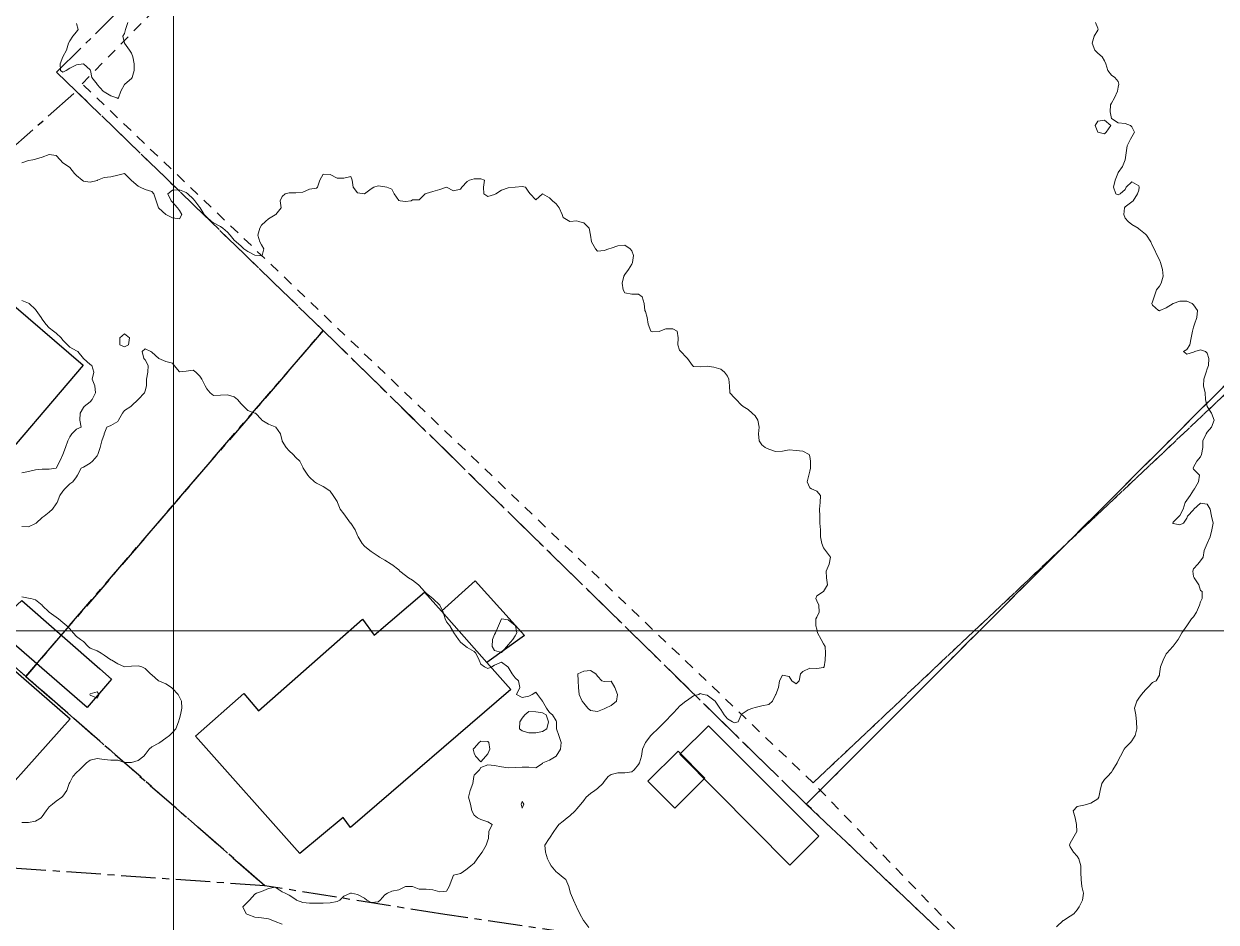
# Model space of a CAD drawing. Header units: centimetres. Extents: x 0 to 642158, y -847 to 649707.
# Drawn here: x 616055.9 to 616142.9, y 619966.1 to 620031.7 of the extents above; entities that cross this region are included whole.
import ezdxf

# ---------------------------------------------------------------- set-up
doc = ezdxf.new("R2010")
doc.units = ezdxf.units.CM
doc.header["$MEASUREMENT"] = 0
doc.linetypes.add('CENTERX2', pattern=[4, 2.5, -0.5, 0.5, -0.5])
doc.linetypes.add('JIS_02_0.7', pattern=[1.35, 0.75, -0.6])
for name, color, linetype, lineweight in [('MEV_grille', 254, 'Continuous', 9), ('WAL_parcellaire agricole', 7, 'JIS_02_0.7', 25), ('WAL_topographie 0.5', 253, 'Continuous', 20)]:
    doc.layers.add(name, color=color, linetype=linetype, lineweight=lineweight)
doc.layers.add('SPW_batiments', color=7, linetype='Continuous')
doc.layers.add('SPW_parcellaire cadastral', color=7, linetype='CENTERX2', lineweight=25, true_color=0xff0542)

# ---------------------------------------------------------------- blocks, each defined once
blk = doc.blocks.new('*U114')
at = {"layer": 'MEV_grille', "transparency": 33554687}
blk.add_lwpolyline([(-1338.461, 0), (1338.461, 0)], dxfattribs=at)
blk = doc.blocks.new('*U115')
at = {"layer": 'MEV_grille', "color": 0, "linetype": 'ByBlock', "lineweight": -2, "transparency": 16777216}
blk.add_blockref('*U114', (0, -2400), dxfattribs=at)
blk = doc.blocks.new('*U112')
at = {"layer": 'MEV_grille', "transparency": 33554687}
blk.add_lwpolyline([(0, 1825.476), (0, -1825.476)], dxfattribs=at)
blk = doc.blocks.new('*U113')
at = {"layer": 'MEV_grille', "color": 0, "linetype": 'ByBlock', "lineweight": -2, "transparency": 16777216}
blk.add_blockref('*U112', (700, 0), dxfattribs=at)

msp = doc.modelspace()

# ---------------------------------------------------------------- linework, layer by layer
at = {"layer": 'SPW_batiments'}
for points in [[(616060.233, 620006.758), (616053.078, 619998.402), (616046.944, 620003.655), (616054.092, 620012.012), (616060.233, 620006.758)], [(616086.367, 619988.812), (616089.688, 619985.08), (616091.437, 619983.113), (616079.738, 619973.045), (616079.188, 619973.762), (616076.038, 619971.145), (616068.437, 619979.694), (616071.954, 619982.827), (616073.02, 619981.544), (616080.619, 619988.245), (616081.469, 619987.078), (616085.136, 619990.195), (616086.367, 619988.812)], [(616092.419, 619987.046), (616089.688, 619985.08), (616086.367, 619988.812), (616088.819, 619991.029), (616092.419, 619987.046)], [(616061.434, 619984.611), (616062.303, 619983.859), (616060.512, 619981.791), (616053.683, 619987.701), (616055.757, 619989.606), (616061.434, 619984.611)], [(616059.27, 619980.959), (616051.838, 619972.642), (616048.955, 619974.958), (616047.188, 619973.108), (616044.388, 619972.908), (616044.188, 619975.758), (616044.871, 619976.474), (616041.421, 619979.473), (616048.544, 619987.668), (616049.834, 619989.152), (616059.27, 619980.959)], [(616111.791, 619970.306), (616103.767, 619978.394), (616105.846, 619980.448), (616113.895, 619972.403), (616111.791, 619970.306)], [(616105.587, 619976.631), (616103.405, 619974.448), (616101.437, 619976.431), (616103.637, 619978.598), (616105.587, 619976.631)]]:
    msp.add_lwpolyline(points, dxfattribs=at)
at = {"layer": 'SPW_parcellaire cadastral'}
for points in [[(616077.743, 620009.284), (616059.731, 620026.742), (616058.292, 620028.13), (616143.039, 620111.847), (616195.354, 620057.121), (616112.989, 619974.75), (616077.743, 620009.284)], [(616127.872, 619960.634), (616112.989, 619974.75), (616195.354, 620057.121), (616260.831, 619988.737), (616212.235, 619939.367), (616201.053, 619943.883), (616188.265, 619948.181), (616176.8, 619951.244), (616132.211, 619959.867), (616127.872, 619960.634)], [(616059.731, 620026.742), (616077.743, 620009.284), (616056.633, 619984.744), (616056.046, 619984.062), (616053.446, 619986.341), (616045.003, 619993.514), (616040.7, 619997.17), (616035.852, 620001.289), (616033.004, 620003.709), (616042.703, 620011.67), (616059.731, 620026.742)], [(616073.479, 619968.796), (616059.106, 619981.382), (616056.046, 619984.062), (616056.633, 619984.744), (616077.743, 620009.284), (616112.989, 619974.75), (616127.872, 619960.634), (616086.606, 619966.696), (616073.479, 619968.796)], [(616073.479, 619968.796), (616047.689, 619970.592), (615995.165, 619971.689), (615992.804, 619973.98), (616033.004, 620003.709), (616035.852, 620001.289), (616031.692, 619996.14), (616036.641, 619992.144), (616040.7, 619997.17), (616045.003, 619993.514), (616053.446, 619986.341), (616056.046, 619984.062), (616059.106, 619981.382), (616073.479, 619968.796)]]:
    msp.add_lwpolyline(points, dxfattribs=at)
at = {"layer": 'WAL_parcellaire agricole'}
for points in [[(616196.965, 620160.605), (616207.564, 620168.807), (616223.296, 620180.142), (616272.568, 620126.315), (616113.487, 619976.298), (616060.148, 620027.291), (616123.14, 620091.298), (616173.367, 620140.103), (616196.965, 620160.605)], [(616319.644, 620046.821), (616269.984, 619995.149), (616211.324, 619940.143), (616204.657, 619942.475), (616171.156, 619951.805), (616128.489, 619960.8), (616113.487, 619976.298), (616272.568, 620126.315), (616335.142, 620062.822), (616319.644, 620046.821)]]:
    msp.add_lwpolyline(points, dxfattribs=at)
at = {"layer": 'WAL_topographie 0.5'}
for points in [[(616059.75, 620031.679), (616059.873, 620031.25), (616059.75, 620031.068), (616059.487, 620030.75), (616059.25, 620030.411), (616059.152, 620030.25), (616059.005, 620029.75), (616058.75, 620029.25), (616058.75, 620029.25), (616058.55, 620028.75), (616058.568, 620028.25), (616058.75, 620028.129), (616059, 620028.25), (616059.25, 620028.417), (616059.75, 620028.671), (616060.25, 620028.75), (616060.25, 620028.75), (616060.25, 620028.75), (616060.75, 620028.313), (616060.759, 620028.25), (616060.87, 620027.75), (616061.242, 620027.25), (616061.25, 620027.242), (616061.701, 620026.75), (616061.75, 620026.704), (616062.25, 620026.414), (616062.688, 620026.25), (616062.75, 620026.203), (616062.797, 620026.25), (616062.985, 620026.75), (616063.25, 620027.224), (616063.266, 620027.25), (616063.75, 620027.667), (616063.803, 620027.75), (616063.959, 620028.25), (616063.95, 620028.75), (616063.848, 620029.25), (616063.75, 620029.528), (616063.617, 620029.75), (616063.25, 620030.25), (616063.25, 620030.25), (616063.118, 620030.75), (616063.25, 620030.958), (616063.328, 620031.25), (616063.48, 620031.75)], [(616134.084, 620031.75), (616134.25, 620031.334), (616134.278, 620031.25), (616134.25, 620031.194), (616134, 620030.75), (616133.845, 620030.25), (616134.054, 620029.75), (616134.25, 620029.525), (616134.574, 620029.25), (616134.75, 620028.95), (616134.85, 620028.75), (616134.985, 620028.25), (616135.25, 620027.904), (616135.5, 620027.75), (616135.75, 620027.464), (616135.804, 620027.25), (616135.75, 620027.036), (616135.689, 620026.75), (616135.469, 620026.25), (616135.25, 620025.861), (616135.179, 620025.75), (616135.171, 620025.25), (616135.25, 620024.75), (616135.25, 620024.75), (616135.75, 620024.435), (616136.25, 620024.395), (616136.643, 620024.25), (616136.75, 620024.143), (616136.94, 620023.75), (616136.75, 620023.427), (616136.653, 620023.25), (616136.411, 620022.75), (616136.322, 620022.25), (616136.25, 620021.75), (616136.25, 620021.75), (616136.054, 620021.25), (616135.75, 620020.813), (616135.717, 620020.75), (616135.529, 620020.25), (616135.416, 620019.75), (616135.583, 620019.25), (616135.75, 620019.175), (616135.886, 620019.25), (616136.25, 620019.583), (616136.337, 620019.75), (616136.75, 620020.146), (616137.25, 620019.843), (616137.289, 620019.75), (616137.25, 620019.537), (616137.167, 620019.25), (616136.841, 620018.75), (616136.75, 620018.673), (616136.25, 620018.321), (616136.215, 620018.25), (616136.147, 620017.75), (616136.25, 620017.483), (616136.468, 620017.25), (616136.75, 620017.025), (616137.208, 620016.75), (616137.25, 620016.712), (616137.75, 620016.306), (616137.809, 620016.25), (616138.125, 620015.75), (616138.25, 620015.472), (616138.384, 620015.25), (616138.594, 620014.75), (616138.75, 620014.438), (616138.829, 620014.25), (616138.989, 620013.75), (616139.03, 620013.25), (616138.887, 620012.75), (616138.75, 620012.519), (616138.531, 620012.25), (616138.364, 620011.75), (616138.25, 620011.393), (616138.213, 620011.25), (616138.25, 620011.139), (616138.688, 620010.75), (616138.75, 620010.732), (616138.795, 620010.75), (616139.25, 620010.95), (616139.75, 620011.25), (616139.75, 620011.25), (616140.25, 620011.423), (616140.75, 620011.424), (616141.15, 620011.25), (616141.25, 620011.167), (616141.528, 620010.75), (616141.492, 620010.25), (616141.321, 620009.75), (616141.25, 620009.523), (616141.167, 620009.25), (616141.077, 620008.75), (616140.981, 620008.25), (616140.75, 620007.917), (616140.5, 620007.75), (616140.75, 620007.562), (616141.25, 620007.717), (616141.333, 620007.75), (616141.75, 620007.882), (616142.107, 620007.75), (616142.25, 620007.65), (616142.364, 620007.25), (616142.325, 620006.75), (616142.25, 620006.5), (616142.173, 620006.25), (616142, 620005.75), (616141.964, 620005.25), (616142.092, 620004.75), (616142.111, 620004.25), (616142.25, 620003.75), (616142.25, 620003.75), (616142.55, 620003.25), (616142.75, 620002.75), (616142.75, 620002.75), (616142.75, 620002.75), (616142.55, 620002.25), (616142.25, 620001.875), (616142.173, 620001.75), (616141.924, 620001.25), (616141.917, 620000.75), (616141.836, 620000.25), (616141.75, 620000.083), (616141.489, 619999.75), (616141.25, 619999.327), (616141.212, 619999.25), (616141.25, 619999.183), (616141.683, 619998.75), (616141.612, 619998.25), (616141.313, 619997.75), (616141.25, 619997.639), (616140.991, 619997.25), (616140.75, 619996.908), (616140.639, 619996.75), (616140.485, 619996.25), (616140.25, 619995.806), (616140.2, 619995.75), (616139.75, 619995.3), (616139.728, 619995.25), (616139.75, 619995.214), (616140.25, 619995.111), (616140.5, 619995.25), (616140.75, 619995.607), (616140.803, 619995.75), (616141.25, 619996.222), (616141.276, 619996.25), (616141.75, 619996.7), (616142.25, 619996.635), (616142.45, 619996.25), (616142.55, 619995.75), (616142.673, 619995.25), (616142.579, 619994.75), (616142.45, 619994.25), (616142.25, 619993.75), (616142.25, 619993.75), (616142.026, 619993.25), (616141.958, 619992.75), (616141.75, 619992.5), (616141.558, 619992.25), (616141.25, 619991.917), (616141.185, 619991.75), (616141.25, 619991.35), (616141.289, 619991.25), (616141.625, 619990.75), (616141.75, 619990.333), (616141.875, 619990.25), (616141.886, 619989.75), (616141.75, 619989.5), (616141.675, 619989.25), (616141.455, 619988.75), (616141.25, 619988.404), (616141.107, 619988.25), (616140.75, 619987.75), (616140.75, 619987.75), (616140.396, 619987.25), (616140.25, 619986.981), (616140.113, 619986.75), (616139.75, 619986.279), (616139.722, 619986.25), (616139.303, 619985.75), (616139.25, 619985.7), (616139.031, 619985.25), (616138.833, 619984.75), (616138.767, 619984.25), (616138.75, 619984.15), (616138.528, 619983.75), (616138.25, 619983.611), (616137.908, 619983.25), (616137.75, 619983.083), (616137.45, 619982.75), (616137.25, 619982.483), (616137.11, 619982.25), (616136.938, 619981.75), (616137.036, 619981.25), (616137.094, 619980.75), (616137.119, 619980.25), (616136.992, 619979.75), (616136.75, 619979.375), (616136.641, 619979.25), (616136.25, 619978.841), (616136.183, 619978.75), (616135.922, 619978.25), (616135.75, 619977.917), (616135.671, 619977.75), (616135.361, 619977.25), (616135.25, 619977.073), (616134.961, 619976.75), (616134.75, 619976.55), (616134.543, 619976.25), (616134.433, 619975.75), (616134.346, 619975.25), (616134.25, 619975.141), (616133.75, 619974.824), (616133.5, 619974.75), (616133.25, 619974.667), (616132.75, 619974.569), (616132.47, 619974.25), (616132.602, 619973.75), (616132.708, 619973.25), (616132.737, 619972.75), (616132.438, 619972.25), (616132.25, 619971.897), (616132.184, 619971.75), (616132.25, 619971.631), (616132.485, 619971.25), (616132.75, 619970.95), (616132.873, 619970.75), (616133.016, 619970.25), (616133.033, 619969.75), (616133.05, 619969.25), (616133.105, 619968.75), (616133.215, 619968.25), (616133.153, 619967.75), (616132.89, 619967.25), (616132.75, 619967.036), (616132.51, 619966.75), (616132.25, 619966.579), (616131.75, 619966.263), (616131.737, 619966.25), (616131.25, 619965.788)], [(616134.75, 620023.636), (616134.859, 620023.75), (616135.208, 620024.25), (616134.75, 620024.643), (616134.25, 620024.558), (616134.076, 620024.25), (616134.25, 620023.75), (616134.25, 620023.75), (616134.75, 620023.636)], [(616055.75, 620021.509), (616056.25, 620021.68), (616056.566, 620021.75), (616056.75, 620021.782), (616057.25, 620021.933), (616057.75, 620022.12), (616058.25, 620022.066), (616058.542, 620021.75), (616058.75, 620021.53), (616059.15, 620021.25), (616059.25, 620021.18), (616059.591, 620020.75), (616059.75, 620020.599), (616060.154, 620020.25), (616060.25, 620020.193), (616060.75, 620020.113), (616061.25, 620020.243), (616061.272, 620020.25), (616061.75, 620020.44), (616062.25, 620020.51), (616062.75, 620020.614), (616063.25, 620020.738), (616063.726, 620020.25), (616063.75, 620020.234), (616064.25, 620019.818), (616064.395, 620019.75), (616064.75, 620019.581), (616065.25, 620019.434), (616065.38, 620019.25), (616065.547, 620018.75), (616065.726, 620018.25), (616065.75, 620018.211), (616066.25, 620017.75), (616066.25, 620017.75), (616066.75, 620017.506), (616067.25, 620017.43), (616067.44, 620017.75), (616067.25, 620018.046), (616067.116, 620018.25), (616066.75, 620018.645), (616066.655, 620018.75), (616066.398, 620019.25), (616066.75, 620019.537), (616067.25, 620019.549), (616067.75, 620019.346), (616067.871, 620019.25), (616068.25, 620018.888), (616068.386, 620018.75), (616068.75, 620018.269), (616068.766, 620018.25), (616069.055, 620017.75), (616069.25, 620017.55), (616069.59, 620017.25), (616069.75, 620017.141), (616070.25, 620016.865), (616070.43, 620016.75), (616070.75, 620016.462), (616070.964, 620016.25), (616071.25, 620015.882), (616071.391, 620015.75), (616071.75, 620015.446), (616071.956, 620015.25), (616072.25, 620015.042), (616072.75, 620014.78), (616073.062, 620014.75), (616073.25, 620014.738), (616073.282, 620014.75), (616073.412, 620015.25), (616073.25, 620015.536), (616073.118, 620015.75), (616072.969, 620016.25), (616073.125, 620016.75), (616073.25, 620016.964), (616073.523, 620017.25), (616073.75, 620017.442), (616074.25, 620017.732), (616074.283, 620017.75), (616074.671, 620018.25), (616074.611, 620018.75), (616074.75, 620019.062), (616074.964, 620019.25), (616075.25, 620019.321), (616075.75, 620019.324), (616076.25, 620019.381), (616076.75, 620019.598), (616077.25, 620019.682), (616077.333, 620019.75), (616077.5, 620020.25), (616077.75, 620020.7), (616078.25, 620020.661), (616078.75, 620020.408), (616079.25, 620020.412), (616079.75, 620020.519), (616079.853, 620020.25), (616079.921, 620019.75), (616080.25, 620019.333), (616080.75, 620019.25), (616081.25, 620019.631), (616081.442, 620019.75), (616081.75, 620019.841), (616082.25, 620019.774), (616082.393, 620019.75), (616082.75, 620019.594), (616082.933, 620019.25), (616083.25, 620018.775), (616083.35, 620018.75), (616083.75, 620018.702), (616084.15, 620018.75), (616084.25, 620018.821), (616084.75, 620018.821), (616085.179, 620019.25), (616085.25, 620019.278), (616085.75, 620019.427), (616086.25, 620019.568), (616086.75, 620019.75), (616086.75, 620019.75), (616086.75, 620019.75), (616087.25, 620019.477), (616087.75, 620019.611), (616087.869, 620019.75), (616088.25, 620020.15), (616088.417, 620020.25), (616088.75, 620020.361), (616089.25, 620020.354), (616089.523, 620020.25), (616089.432, 620019.75), (616089.455, 620019.25), (616089.75, 620019.071), (616090.25, 620019.211), (616090.329, 620019.25), (616090.75, 620019.526), (616091.25, 620019.687), (616091.75, 620019.75), (616091.75, 620019.75), (616092.25, 620019.804), (616092.5, 620019.75), (616092.75, 620019.375), (616092.833, 620019.25), (616093.25, 620018.833), (616093.75, 620019.25), (616093.75, 620019.25), (616093.75, 620019.25), (616094.25, 620018.972), (616094.472, 620018.75), (616094.75, 620018.523), (616094.95, 620018.25), (616095.175, 620017.75), (616095.25, 620017.536), (616095.75, 620017.25), (616096.25, 620017.295), (616096.375, 620017.25), (616096.75, 620017.139), (616097.139, 620016.75), (616097.25, 620016.25), (616097.25, 620016.25), (616097.328, 620015.75), (616097.614, 620015.25), (616097.75, 620015.083), (616098.25, 620015.135), (616098.584, 620015.25), (616098.75, 620015.301), (616099.25, 620015.464), (616099.75, 620015.511), (616100.15, 620015.25), (616100.25, 620015.114), (616100.383, 620014.75), (616100.315, 620014.25), (616100.25, 620014.139), (616100.008, 620013.75), (616099.75, 620013.375), (616099.682, 620013.25), (616099.568, 620012.75), (616099.632, 620012.25), (616099.75, 620012.028), (616100.25, 620011.938), (616100.75, 620011.95), (616101.023, 620011.75), (616101.15, 620011.25), (616101.219, 620010.75), (616101.25, 620010.687), (616101.39, 620010.25), (616101.457, 620009.75), (616101.655, 620009.25), (616101.75, 620009.189), (616102.25, 620009.224), (616102.306, 620009.25), (616102.75, 620009.42), (616103.25, 620009.42), (616103.558, 620009.25), (616103.64, 620008.75), (616103.62, 620008.25), (616103.75, 620007.861), (616103.833, 620007.75), (616104.25, 620007.333), (616104.321, 620007.25), (616104.683, 620006.75), (616104.75, 620006.659), (616105.25, 620006.65), (616105.75, 620006.7), (616106.25, 620006.614), (616106.75, 620006.479), (616107.012, 620006.25), (616107.25, 620005.956), (616107.35, 620005.75), (616107.379, 620005.25), (616107.402, 620004.75), (616107.75, 620004.369), (616107.875, 620004.25), (616108.25, 620003.875), (616108.389, 620003.75), (616108.75, 620003.518), (616109.05, 620003.25), (616109.25, 620003.058), (616109.46, 620002.75), (616109.558, 620002.25), (616109.515, 620001.75), (616109.562, 620001.25), (616109.75, 620000.95), (616109.981, 620000.75), (616110.25, 620000.629), (616110.75, 620000.47), (616111.25, 620000.481), (616111.75, 620000.588), (616112.25, 620000.541), (616112.75, 620000.48), (616113.197, 620000.25), (616113.25, 620000.107), (616113.304, 619999.75), (616113.295, 619999.25), (616113.25, 619999.023), (616113.187, 619998.75), (616113.046, 619998.25), (616113.25, 619997.822), (616113.375, 619997.75), (616113.75, 619997.583), (616114.015, 619997.25), (616113.993, 619996.75), (616113.942, 619996.25), (616113.983, 619995.75), (616113.981, 619995.25), (616114.018, 619994.75), (616114.031, 619994.25), (616114.119, 619993.75), (616114.25, 619993.45), (616114.384, 619993.25), (616114.75, 619992.75), (616114.75, 619992.75), (616114.75, 619992.75), (616114.656, 619992.25), (616114.45, 619991.75), (616114.472, 619991.25), (616114.546, 619990.75), (616114.25, 619990.25), (616114.25, 619990.25), (616113.75, 619989.95), (616113.681, 619989.75), (616113.75, 619989.568), (616113.917, 619989.25), (616113.932, 619988.75), (616113.75, 619988.386), (616113.675, 619988.25), (616113.689, 619987.75), (616113.75, 619987.5), (616113.813, 619987.25), (616114.079, 619986.75), (616114.25, 619986.45), (616114.364, 619986.25), (616114.395, 619985.75), (616114.369, 619985.25), (616114.306, 619984.75), (616114.25, 619984.704), (616113.75, 619984.646), (616113.25, 619984.654), (616112.75, 619984.417), (616112.571, 619984.25), (616112.475, 619983.75), (616112.25, 619983.513), (616111.929, 619983.75), (616111.75, 619984.062), (616111.25, 619984.15), (616111.045, 619983.75), (616110.953, 619983.25), (616110.766, 619982.75), (616110.75, 619982.712), (616110.528, 619982.25), (616110.25, 619982.008), (616109.75, 619981.917), (616109.25, 619981.8), (616109.1, 619981.75), (616108.75, 619981.634), (616108.25, 619981.286), (616108.24, 619981.25), (616108.016, 619980.75), (616107.75, 619980.683), (616107.595, 619980.75), (616107.25, 619980.963), (616106.995, 619981.25), (616106.75, 619981.645), (616106.679, 619981.75), (616106.348, 619982.25), (616106.25, 619982.329), (616105.75, 619982.699), (616105.456, 619982.75), (616105.25, 619982.805), (616105.16, 619982.75), (616104.75, 619982.649), (616104.25, 619982.293), (616104.206, 619982.25), (616103.75, 619981.9), (616103.61, 619981.75), (616103.25, 619981.362), (616103.151, 619981.25), (616102.75, 619980.828), (616102.68, 619980.75), (616102.25, 619980.347), (616102.152, 619980.25), (616101.75, 619979.859), (616101.647, 619979.75), (616101.258, 619979.25), (616101.25, 619979.233), (616101.037, 619978.75), (616100.956, 619978.25), (616100.818, 619977.75), (616100.75, 619977.629), (616100.433, 619977.25), (616100.25, 619977.113), (616099.75, 619977.031), (616099.25, 619977.034), (616098.75, 619976.898), (616098.544, 619976.75), (616098.25, 619976.406), (616098.135, 619976.25), (616097.75, 619975.881), (616097.552, 619975.75), (616097.25, 619975.516), (616096.933, 619975.25), (616096.75, 619975.023), (616096.534, 619974.75), (616096.25, 619974.406), (616096.115, 619974.25), (616095.75, 619973.895), (616095.533, 619973.75), (616095.25, 619973.514), (616094.937, 619973.25), (616094.75, 619973.003), (616094.573, 619972.75), (616094.25, 619972.263), (616094.24, 619972.25), (616093.911, 619971.75), (616093.954, 619971.25), (616094.102, 619970.75), (616094.25, 619970.461), (616094.382, 619970.25), (616094.75, 619969.805), (616094.817, 619969.75), (616095.25, 619969.389), (616095.456, 619969.25), (616095.663, 619968.75), (616095.75, 619968.417), (616095.791, 619968.25), (616095.995, 619967.75), (616096.222, 619967.25), (616096.25, 619967.198), (616096.476, 619966.75), (616096.744, 619966.25), (616096.75, 619966.242), (616097.115, 619965.75)], [(616055.75, 620011.487), (616056.25, 620011.281), (616056.286, 620011.25), (616056.75, 620010.817), (616056.795, 620010.75), (616057.166, 620010.25), (616057.25, 620010.125), (616057.507, 620009.75), (616057.75, 620009.482), (616058.058, 620009.25), (616058.25, 620009.099), (616058.633, 620008.75), (616058.75, 620008.591), (616059.083, 620008.25), (616059.25, 620008.076), (616059.75, 620007.804), (616059.83, 620007.75), (616060.25, 620007.25), (616060.25, 620007.25), (616060.75, 620006.804), (616060.861, 620006.75), (616061.013, 620006.25), (616060.897, 620005.75), (616061.071, 620005.25), (616061.139, 620004.75), (616060.893, 620004.25), (616060.75, 620004.096), (616060.3, 620003.75), (616060.25, 620003.667), (616060.012, 620003.25), (616059.985, 620002.75), (616060.083, 620002.25), (616059.75, 620002.096), (616059.404, 620001.75), (616059.25, 620001.528), (616059.111, 620001.25), (616058.93, 620000.75), (616058.75, 620000.25), (616058.75, 620000.25), (616058.536, 619999.75), (616058.25, 619999.25), (616058.25, 619999.25), (616057.75, 619999.169), (616057.25, 619999.173), (616056.75, 619999.122), (616056.25, 619999.017), (616055.75, 619998.903)], [(616063.528, 620008.25), (616063.25, 620008.094), (616062.893, 620008.25), (616062.9, 620008.75), (616063.25, 620009.042), (616063.601, 620008.75), (616063.528, 620008.25)], [(616055.75, 619995.004), (616056.25, 619994.978), (616056.75, 619995.212), (616056.802, 619995.25), (616057.25, 619995.65), (616057.385, 619995.75), (616057.75, 619996.037), (616057.986, 619996.25), (616058.25, 619996.653), (616058.328, 619996.75), (616058.536, 619997.25), (616058.75, 619997.578), (616058.881, 619997.75), (616059.25, 619998.111), (616059.472, 619998.25), (616059.75, 619998.625), (616059.828, 619998.75), (616060.077, 619999.25), (616060.25, 619999.326), (616060.75, 619999.617), (616060.901, 619999.75), (616061.25, 620000.155), (616061.31, 620000.25), (616061.479, 620000.75), (616061.583, 620001.25), (616061.75, 620001.717), (616061.761, 620001.75), (616061.956, 620002.25), (616062.25, 620002.369), (616062.75, 620002.656), (616062.809, 620002.75), (616063.109, 620003.25), (616063.25, 620003.446), (616063.706, 620003.75), (616063.75, 620003.806), (616064.25, 620004.25), (616064.25, 620004.25), (616064.696, 620004.75), (616064.75, 620004.893), (616064.861, 620005.25), (616064.847, 620005.75), (616064.942, 620006.25), (616064.975, 620006.75), (616064.75, 620007.159), (616064.666, 620007.25), (616064.523, 620007.75), (616064.75, 620007.958), (616065.167, 620007.75), (616065.25, 620007.7), (616065.75, 620007.25), (616065.75, 620007.25), (616066.25, 620007.036), (616066.75, 620006.904), (616066.868, 620006.75), (616067.25, 620006.286), (616067.75, 620006.337), (616068.25, 620006.41), (616068.461, 620006.25), (616068.75, 620005.961), (616068.883, 620005.75), (616069.125, 620005.25), (616069.25, 620005.045), (616069.488, 620004.75), (616069.75, 620004.546), (616070.25, 620004.583), (616070.75, 620004.611), (616071.25, 620004.46), (616071.479, 620004.25), (616071.75, 620003.953), (616071.953, 620003.75), (616072.25, 620003.453), (616072.75, 620003.268), (616072.8, 620003.25), (616073.25, 620002.8), (616073.276, 620002.75), (616073.75, 620002.45), (616074.25, 620002.272), (616074.279, 620002.25), (616074.631, 620001.75), (616074.738, 620001.25), (616074.75, 620001.228), (616075.04, 620000.75), (616075.25, 620000.515), (616075.55, 620000.25), (616075.75, 620000.028), (616076.038, 619999.75), (616076.25, 619999.327), (616076.281, 619999.25), (616076.612, 619998.75), (616076.75, 619998.59), (616077.119, 619998.25), (616077.25, 619998.15), (616077.75, 619997.903), (616078, 619997.75), (616078.25, 619997.583), (616078.474, 619997.25), (616078.75, 619996.815), (616078.787, 619996.75), (616078.97, 619996.25), (616079.25, 619995.912), (616079.367, 619995.75), (616079.739, 619995.25), (616079.75, 619995.233), (616080.072, 619994.75), (616080.25, 619994.328), (616080.285, 619994.25), (616080.576, 619993.75), (616080.75, 619993.567), (616081.144, 619993.25), (616081.25, 619993.182), (616081.75, 619992.842), (616081.852, 619992.75), (616082.25, 619992.534), (616082.701, 619992.25), (616082.75, 619992.231), (616083.25, 619991.841), (616083.331, 619991.75), (616083.75, 619991.416), (616083.966, 619991.25), (616084.25, 619991.071), (616084.694, 619990.75), (616084.75, 619990.697), (616085.137, 619990.25), (616085.25, 619990.129), (616085.737, 619989.75), (616085.75, 619989.736), (616086.25, 619989.259), (616086.262, 619989.25), (616086.484, 619988.75), (616086.636, 619988.25), (616086.75, 619988.053), (616086.988, 619987.75), (616087.25, 619987.292), (616087.272, 619987.25), (616087.615, 619986.75), (616087.75, 619986.561), (616088.146, 619986.25), (616088.25, 619986.177), (616088.75, 619985.883), (616088.868, 619985.75), (616089.113, 619985.25), (616089.25, 619984.957), (616089.511, 619984.75), (616089.75, 619984.642), (616090.039, 619984.75), (616090.25, 619984.883), (616090.75, 619985.113), (616091.221, 619984.75), (616091.25, 619984.728), (616091.539, 619984.25), (616091.75, 619983.964), (616091.981, 619983.75), (616092.1, 619983.25), (616091.85, 619982.75), (616092.25, 619982.527), (616092.75, 619982.625), (616093, 619982.75), (616093.25, 619982.917), (616093.384, 619982.75), (616093.75, 619982.25), (616093.75, 619982.25), (616094.036, 619981.75), (616094.25, 619981.429), (616094.477, 619981.25), (616094.75, 619980.82), (616094.765, 619980.75), (616094.771, 619980.25), (616094.925, 619979.75), (616095.107, 619979.25), (616095.059, 619978.75), (616094.75, 619978.25), (616094.75, 619978.25), (616094.25, 619977.962), (616093.778, 619977.75), (616093.75, 619977.722), (616093.25, 619977.404), (616092.75, 619977.45), (616092.25, 619977.438), (616091.75, 619977.417), (616091.25, 619977.386), (616090.75, 619977.47), (616090.25, 619977.554), (616089.75, 619977.607), (616089.25, 619977.417), (616089.15, 619977.25), (616088.75, 619976.85), (616088.727, 619976.75), (616088.653, 619976.25), (616088.477, 619975.75), (616088.35, 619975.25), (616088.5, 619974.75), (616088.592, 619974.25), (616088.75, 619973.95), (616089, 619973.75), (616089.25, 619973.617), (616089.75, 619973.459), (616090.062, 619973.25), (616089.827, 619972.75), (616089.796, 619972.25), (616089.75, 619972.107), (616089.641, 619971.75), (616089.336, 619971.25), (616089.25, 619971.131), (616088.984, 619970.75), (616088.75, 619970.446), (616088.525, 619970.25), (616088.25, 619970.021), (616087.888, 619969.75), (616087.75, 619969.697), (616087.25, 619969.571), (616087.129, 619969.25), (616086.941, 619968.75), (616086.75, 619968.404), (616086.25, 619968.361), (616085.75, 619968.508), (616085.25, 619968.536), (616084.75, 619968.546), (616084.25, 619968.731), (616083.75, 619968.731), (616083.25, 619968.5), (616082.75, 619968.407), (616082.444, 619968.25), (616082.25, 619968.129), (616081.889, 619967.75), (616081.75, 619967.625), (616081.25, 619967.564), (616080.922, 619967.75), (616080.75, 619967.883), (616080.25, 619968.164), (616079.8, 619968.25), (616079.75, 619968.26), (616079.728, 619968.25), (616079.25, 619968.042), (616078.946, 619967.75), (616078.75, 619967.656), (616078.25, 619967.542), (616077.75, 619967.521), (616077.25, 619967.532), (616076.75, 619967.534), (616076.25, 619967.562), (616075.804, 619967.75), (616075.75, 619967.785), (616075.25, 619968.107), (616074.97, 619968.25), (616074.75, 619968.34), (616074.25, 619968.691), (616073.75, 619968.593), (616073.25, 619968.372), (616072.884, 619968.25), (616072.75, 619968.176), (616072.354, 619967.75), (616072.25, 619967.625), (616071.875, 619967.25), (616072.13, 619966.75), (616072.25, 619966.703), (616072.75, 619966.509), (616073.25, 619966.444), (616073.75, 619966.386), (616074.063, 619966.25), (616074.25, 619966.184), (616074.75, 619965.993)], [(616055.75, 619989.863), (616056.25, 619989.779), (616056.4, 619989.75), (616056.75, 619989.644), (616057.231, 619989.25), (616057.25, 619989.231), (616057.74, 619988.75), (616057.75, 619988.742), (616058.25, 619988.38), (616058.425, 619988.25), (616058.75, 619988.005), (616059.026, 619987.75), (616059.25, 619987.534), (616059.5, 619987.25), (616059.75, 619986.966), (616060.047, 619986.75), (616060.25, 619986.603), (616060.59, 619986.25), (616060.75, 619986.134), (616061.25, 619985.938), (616061.544, 619985.75), (616061.75, 619985.614), (616062.25, 619985.278), (616062.326, 619985.25), (616062.75, 619984.986), (616063.25, 619984.75), (616063.75, 619984.81), (616064.25, 619984.84), (616064.514, 619984.75), (616064.75, 619984.638), (616065.138, 619984.25), (616065.25, 619984.166), (616065.722, 619983.75), (616065.75, 619983.731), (616066.25, 619983.526), (616066.682, 619983.25), (616066.75, 619983.185), (616067.149, 619982.75), (616067.25, 619982.557), (616067.407, 619982.25), (616067.417, 619981.75), (616067.326, 619981.25), (616067.25, 619981), (616067.18, 619980.75), (616066.995, 619980.25), (616066.75, 619979.983), (616066.523, 619979.75), (616066.25, 619979.553), (616065.83, 619979.25), (616065.75, 619979.194), (616065.25, 619978.93), (616065.05, 619978.75), (616064.75, 619978.361), (616064.664, 619978.25), (616064.25, 619977.928), (616063.75, 619977.785), (616063.25, 619977.787), (616062.75, 619977.952), (616062.25, 619977.951), (616061.75, 619977.991), (616061.25, 619978.068), (616060.75, 619977.954), (616060.468, 619977.75), (616060.25, 619977.532), (616059.96, 619977.25), (616059.75, 619977.045), (616059.483, 619976.75), (616059.25, 619976.333), (616059.197, 619976.25), (616059.05, 619975.75), (616058.75, 619975.322), (616058.678, 619975.25), (616058.25, 619974.96), (616057.99, 619974.75), (616057.75, 619974.556), (616057.529, 619974.25), (616057.25, 619973.836), (616057.154, 619973.75), (616056.75, 619973.506), (616056.25, 619973.409), (616055.75, 619973.398)], [(616091.136, 619986.25), (616090.75, 619985.815), (616090.25, 619985.96), (616090.08, 619986.25), (616090.088, 619986.75), (616090.25, 619987.112), (616090.324, 619987.25), (616090.542, 619987.75), (616090.75, 619988.25), (616090.75, 619988.25), (616090.75, 619988.25), (616091.25, 619988.177), (616091.75, 619987.776), (616091.781, 619987.75), (616091.86, 619987.25), (616091.75, 619987.03), (616091.587, 619986.75), (616091.25, 619986.358), (616091.136, 619986.25)], [(616098.346, 619981.75), (616098.25, 619981.692), (616097.75, 619981.503), (616097.25, 619981.586), (616097.048, 619981.75), (616096.75, 619982.118), (616096.634, 619982.25), (616096.417, 619982.75), (616096.377, 619983.25), (616096.346, 619983.75), (616096.312, 619984.25), (616096.75, 619984.456), (616097.25, 619984.5), (616097.646, 619984.25), (616097.75, 619984.083), (616098.066, 619983.75), (616098.25, 619983.692), (616098.75, 619983.723), (616099.011, 619983.25), (616099.215, 619982.75), (616099.144, 619982.25), (616098.75, 619981.952), (616098.346, 619981.75)], [(616061.25, 619982.468), (616061.398, 619982.75), (616061.25, 619982.941), (616060.75, 619982.782), (616060.728, 619982.75), (616060.75, 619982.697), (616061.25, 619982.468)], [(616093.75, 619980.055), (616094.05, 619980.25), (616094.176, 619980.75), (616094.022, 619981.25), (616093.75, 619981.416), (616093.25, 619981.471), (616092.75, 619981.5), (616092.459, 619981.25), (616092.25, 619981.012), (616092.078, 619980.75), (616092.068, 619980.25), (616092.25, 619980.09), (616092.75, 619979.936), (616093.25, 619979.941), (616093.75, 619980.055)], [(616089.25, 619977.833), (616089.607, 619978.25), (616089.75, 619978.417), (616089.91, 619978.75), (616089.818, 619979.25), (616089.75, 619979.307), (616089.25, 619979.338), (616089.122, 619979.25), (616088.75, 619978.817), (616088.691, 619978.75), (616088.75, 619978.464), (616088.865, 619978.25), (616089.25, 619977.833)], [(616092.386, 619974.75), (616092.25, 619974.45), (616092.175, 619974.75), (616092.25, 619974.938), (616092.386, 619974.75)]]:
    msp.add_lwpolyline(points, dxfattribs=at)

# ---------------------------------------------------------------- block references
at = {"layer": 'MEV_grille', "transparency": 33554687}
for name, p in [('*U113', (615366.814, 620593.644)), ('*U115', (616669.481, 622387.381))]:
    msp.add_blockref(name, p, dxfattribs=at)

doc.saveas('drawing.dxf')
